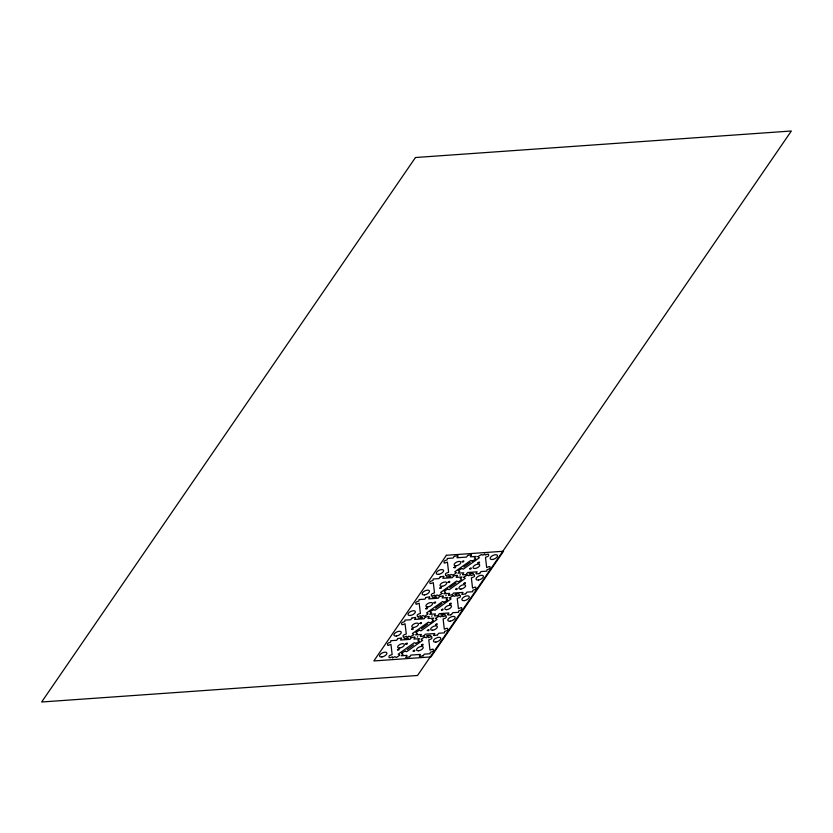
<?xml version="1.0" encoding="UTF-8"?>
<svg xmlns="http://www.w3.org/2000/svg" width="833" height="833" viewBox="0 0 833 833"><rect width="100%" height="100%" fill="white"/><g stroke="black" fill="none" stroke-linecap="round" stroke-linejoin="round"><path stroke-width="1.25" d="M397.737 638.703L396.643 640.296L390.823 640.702L390.677 642.087L388.22 643.024M411.856 618.128L410.763 619.731L404.942 620.137L404.796 621.522L402.339 622.459M425.975 597.563L424.882 599.166L419.061 599.573L418.916 600.957L416.458 601.895M440.095 576.998L439.001 578.602L433.181 579.008L433.035 580.393L430.578 581.33M454.214 556.434L453.121 558.037L447.3 558.443L447.154 559.828L444.697 560.765M401.558 638.432L400.454 640.025L410.055 639.348L411.148 637.755M415.677 617.867L414.574 619.46L424.174 618.784L425.267 617.191M429.797 597.303L428.693 598.896L438.293 598.219L439.387 596.626M443.916 576.738L442.812 578.331L452.413 577.654L453.506 576.061M458.035 556.163L456.932 557.766L466.532 557.09L467.625 555.486M414.969 637.484L413.866 639.078L419.686 638.672L417.854 640.171L419.301 641.171M429.089 616.92L427.985 618.513L433.806 618.107L431.973 619.606L433.327 620.273M443.208 596.355L442.104 597.948L447.925 597.542L446.092 599.042L447.54 600.041M457.327 575.79L456.224 577.384L462.044 576.977L460.212 578.477L461.565 579.143M471.447 555.226L470.343 556.819L476.164 556.413L474.331 557.912L475.778 558.912M417.333 637.203L417.739 636.62M431.681 616.316L432.077 615.733M445.801 595.751L446.196 595.168M459.92 575.187L460.316 574.603M420.29 636.079L421.394 634.475L415.573 634.892L417.416 633.392L416.052 632.726M434.409 615.514L435.513 613.911L429.693 614.327L431.536 612.817L430.088 611.828M448.529 594.949L449.633 593.346L443.812 593.762L445.655 592.253L444.291 591.597M462.648 574.385L463.752 572.781L457.931 573.198L459.774 571.688L458.327 570.699M409.774 656.696L410.867 655.102L420.457 654.426L419.363 656.019M424.112 635.808L425.205 634.215L434.805 633.538L433.701 635.131M438.231 615.243L439.324 613.65L448.925 612.973L447.821 614.567M452.35 594.679L453.444 593.075L463.044 592.398L461.94 594.002M466.47 574.114L467.563 572.51L477.163 571.834L476.06 573.437M423.185 655.748L424.278 654.155L430.099 653.749L430.234 652.364L432.691 651.427M437.523 634.861L438.616 633.267L444.437 632.851L444.583 631.466L447.04 630.539M451.642 614.296L452.736 612.703L458.556 612.286L458.702 610.901L461.159 609.975M465.762 593.731L466.855 592.138L472.675 591.722L472.821 590.337L475.279 589.41M479.881 573.166L480.974 571.573L486.795 571.157L486.941 569.772L489.398 568.845M458.421 570.522L461.836 568.481M456.067 573.042L453.214 575.02M478.007 556.569L481.422 554.539M475.674 559.089L472.259 561.119M444.301 591.086L447.717 589.046M441.948 593.606L438.554 595.637M463.887 577.134L467.303 575.103M461.555 579.653L458.691 581.642M430.182 611.651L433.597 609.61M427.829 614.171L424.976 616.149M449.768 597.698L453.183 595.668M447.436 600.218L444.02 602.249M416.063 632.216L419.478 630.175M413.709 634.736L410.315 636.766M435.649 618.263L439.064 616.233M433.295 620.793L430.432 622.772M401.725 653.103L405.13 651.062M399.59 655.3L396.716 657.289M421.311 639.161L424.236 637.162M419.176 641.358L415.782 643.388M454.329 556.329L457.848 555.715M467.74 555.382L471.259 554.768M440.209 576.894L443.729 576.28M463.773 567.023L470.301 562.369M453.621 575.947L457.14 575.332M426.09 597.459L429.609 596.845M466.355 574.229L465.709 574.624M449.653 587.588L456.182 582.933M439.501 596.511L443.021 595.897M411.971 618.024L415.49 617.409M479.766 573.281L479.121 573.677M452.236 594.793L448.716 595.408M435.534 608.152L442.063 603.498M425.382 617.076L428.901 616.462M397.851 638.588L401.371 637.974M465.647 593.846L462.128 594.46M438.116 615.358L437.471 615.754M421.415 628.717L427.943 624.063M411.263 637.641L414.782 637.026M451.528 614.41L450.861 614.816M423.997 635.923L420.478 636.537M407.066 649.605L413.595 644.961M437.408 634.975L433.889 635.589M409.649 656.81L406.129 657.424M423.06 655.863L419.54 656.477M444.968 563.025L447.425 562.088L448.623 572.292L446.165 573.219M487.669 554.122L485.212 555.059L484.775 553.893L482.911 555.215L481.547 554.549M487.94 556.382L485.483 557.319L486.67 567.512L489.127 566.586M446.426 575.478L448.883 574.551L449.018 575.728L451.184 574.385L452.548 575.051M430.848 583.589L433.306 582.652L434.503 592.857L432.046 593.783M473.55 574.687L471.093 575.624L470.655 574.458L468.792 575.78L467.428 575.114M473.821 576.946L471.363 577.883L472.55 588.077L475.008 587.15M432.306 596.043L434.764 595.116L434.899 596.293L437.065 594.949L438.429 595.616M416.729 604.154L419.186 603.217L420.384 613.421L417.927 614.348M459.431 595.251L456.973 596.189L456.536 595.022L454.672 596.345L453.308 595.678M459.701 597.511L457.244 598.448L458.431 608.642L460.888 607.715M418.187 616.607L420.644 615.681L420.78 616.868L422.945 615.514L424.309 616.181M402.61 624.719L405.067 623.782L406.265 633.986L403.807 634.913M445.311 615.816L442.854 616.753L442.719 615.566L440.553 616.909L439.189 616.243M445.582 618.076L443.125 619.013L444.312 629.207L446.769 628.28M404.067 637.172L406.525 636.245L406.962 637.412L408.826 636.079L410.19 636.745M388.49 645.283L390.948 644.346L392.145 654.551L389.688 655.477M430.973 636.704L428.516 637.641L428.068 636.474L426.215 637.807L424.851 637.141M431.234 638.973L428.776 639.9L429.974 650.104L432.431 649.167M389.948 657.747L392.405 656.81L392.541 657.997L394.707 656.643L396.071 657.31M450.955 576.415L449.914 576.655A7.476 3.561 -25.1 0 1 446.446 576.686M468.948 573.854L469.989 573.625A7.476 3.561 -25.1 0 1 473.456 573.593M436.836 596.98L435.794 597.219A7.476 3.561 -25.1 0 1 432.327 597.251M454.828 594.418L455.87 594.189A7.476 3.561 -25.1 0 1 459.337 594.158M422.716 617.555L421.675 617.784A7.476 3.561 -25.1 0 1 418.208 617.815M440.709 614.983L441.75 614.754A7.476 3.561 -25.1 0 1 445.218 614.723M408.597 638.12L407.556 638.349A7.476 3.561 -25.1 0 1 404.088 638.38M426.361 635.881L427.402 635.652A7.476 3.561 -25.1 0 1 430.88 635.61M462.836 574.843L465.616 574.645M476.247 573.895L479.027 573.698M434.597 615.972L437.377 615.774M448.008 615.025L450.778 614.827M472.134 561.109L470.77 560.442L454.735 571.855L456.099 572.521M461.961 568.502L463.325 569.158L479.36 557.746L477.913 556.746M458.015 581.673L456.651 581.007L440.615 592.419L442.063 593.419M447.842 589.066L449.206 589.722L465.241 578.31L463.794 577.311M449.758 598.209L451.122 598.875L435.086 610.287L433.722 609.631M443.895 602.238L442.531 601.572L426.496 612.984L427.86 613.65M429.776 622.803L428.412 622.136L412.377 633.549L413.824 634.548M419.603 630.196L420.967 630.862L437.002 619.44L435.555 618.45M421.3 639.671L422.654 640.338L406.619 651.75L405.265 651.083M415.657 643.368L414.293 642.701L398.257 654.113L399.621 654.78M401.704 653.613L403.068 654.28L401.225 655.779L407.045 655.373L405.942 657.331M488.471 554.143L488.659 555.788M489.929 566.596L490.116 568.241M474.352 574.708L474.539 576.353M475.81 587.171L475.997 588.806M460.233 595.272L460.42 596.917M461.69 607.736L461.878 609.371M443.979 561.359L444.166 563.004M445.436 573.822L445.634 575.457M446.113 615.837L446.301 617.482M447.571 628.301L447.758 629.935M429.859 581.923L430.047 583.569M431.317 594.387L431.515 596.032M431.765 636.724L431.963 638.37M433.222 649.188L433.42 650.833M415.74 602.488L415.927 604.133M417.198 614.952L417.395 616.597M401.621 623.053L401.808 624.698M403.078 635.517L403.266 637.162M387.501 643.617L387.689 645.263M388.959 656.081L389.146 657.726M405.723 643.982C407.847 645.388 408.035 641.233 405.723 643.982M413.189 651.062C415.271 652.447 415.511 648.428 413.21 651M419.842 623.417C422.154 624.698 422.039 620.731 419.842 623.417M427.308 630.498C429.411 631.872 429.713 627.811 427.329 630.435M433.962 602.842C436.138 604.227 436.2 600.145 433.962 602.842M441.428 609.933C443.52 611.318 443.739 607.299 441.448 609.871M448.081 582.277C450.33 583.6 450.372 579.549 448.081 582.277M455.547 589.368C457.671 590.732 457.911 586.692 455.568 589.306M462.2 561.713C464.418 563.077 464.377 559.047 462.2 561.713M469.666 568.793C471.863 570.168 471.853 566.138 469.666 568.793M397.487 649.834C399.632 651.219 399.798 647.147 397.487 649.834M411.606 629.259C413.709 630.685 413.866 626.603 411.606 629.259M425.725 608.694C427.87 610.1 428.027 605.997 425.725 608.694M421.436 645.179C423.56 646.543 423.841 642.545 421.446 645.117M439.845 588.129C441.948 589.556 442.104 585.474 439.845 588.129M435.555 624.615C437.721 626 437.846 621.939 435.555 624.615M453.964 567.565C456.109 568.97 456.265 564.868 453.964 567.565M449.674 604.05C452.142 605.247 451.621 601.509 449.674 604.05M463.794 583.485C465.939 584.881 466.105 580.799 463.794 583.485M477.913 562.921C480.381 564.118 479.86 560.38 477.913 562.921M415.469 157.52L41.65 702L417.531 675.48L791.35 131L415.469 157.52M446.394 555.278L373.85 660.944L430.994 656.914L503.549 551.248L446.394 555.278M435.888 642.066A3.978 1.895 -25.1 0 0 440.761 638.088A3.978 1.895 -25.1 0 0 434.743 638.984A3.978 1.895 -25.1 0 0 435.888 642.066M450.236 621.168A3.978 1.895 -25.1 0 0 455.11 617.191A3.978 1.895 -25.1 0 0 449.081 618.086A3.978 1.895 -25.1 0 0 450.236 621.168M464.356 600.603A3.978 1.895 -25.1 0 0 469.229 596.626A3.978 1.895 -25.1 0 0 463.2 597.521A3.978 1.895 -25.1 0 0 464.356 600.603M478.475 580.039A3.978 1.895 -25.1 0 0 483.348 576.061A3.978 1.895 -25.1 0 0 477.319 576.957A3.978 1.895 -25.1 0 0 478.475 580.039M492.595 559.474A3.978 1.895 -25.1 0 0 497.468 555.496A3.978 1.895 -25.1 0 0 491.439 556.392A3.978 1.895 -25.1 0 0 492.595 559.474M381.983 656.925A3.978 1.895 -25.1 0 0 386.866 652.947A3.978 1.895 -25.1 0 0 380.837 653.843A3.978 1.895 -25.1 0 0 381.983 656.925M396.331 636.027A3.978 1.895 -25.1 0 0 401.204 632.06A3.978 1.895 -25.1 0 0 395.175 632.955A3.978 1.895 -25.1 0 0 396.331 636.027M410.45 615.462A3.978 1.895 -25.1 0 0 415.323 611.495A3.978 1.895 -25.1 0 0 409.295 612.39A3.978 1.895 -25.1 0 0 410.45 615.462M424.57 594.897A3.978 1.895 -25.1 0 0 429.443 590.93A3.978 1.895 -25.1 0 0 423.414 591.826A3.978 1.895 -25.1 0 0 424.57 594.897M438.689 574.333A3.978 1.895 -25.1 0 0 443.562 570.366A3.978 1.895 -25.1 0 0 437.533 571.261A3.978 1.895 -25.1 0 0 438.689 574.333M399.694 648.012A3.624 1.718 -25.1 0 0 404.359 644.482A3.624 1.718 -25.1 0 0 399.017 645.054A3.624 1.718 -25.1 0 0 399.694 648.012M418.562 650.76A3.624 1.718 -25.1 0 0 423.226 647.231A3.624 1.718 -25.1 0 0 417.885 647.814A3.624 1.718 -25.1 0 0 418.562 650.76M432.681 630.196A3.624 1.718 -25.1 0 0 437.346 626.666A3.624 1.718 -25.1 0 0 432.004 627.239A3.624 1.718 -25.1 0 0 432.681 630.196M413.814 627.447A3.624 1.718 -25.1 0 0 418.478 623.917A3.624 1.718 -25.1 0 0 413.137 624.49A3.624 1.718 -25.1 0 0 413.814 627.447M427.933 606.882A3.624 1.718 -25.1 0 0 432.598 603.352A3.624 1.718 -25.1 0 0 427.256 603.925A3.624 1.718 -25.1 0 0 427.933 606.882M446.8 609.631A3.624 1.718 -25.1 0 0 451.465 606.101A3.624 1.718 -25.1 0 0 446.124 606.674A3.624 1.718 -25.1 0 0 446.8 609.631M442.052 586.317A3.624 1.718 -25.1 0 0 446.717 582.788A3.624 1.718 -25.1 0 0 441.375 583.36A3.624 1.718 -25.1 0 0 442.052 586.317M460.92 589.066A3.624 1.718 -25.1 0 0 465.585 585.537A3.624 1.718 -25.1 0 0 460.243 586.109A3.624 1.718 -25.1 0 0 460.92 589.066M475.039 568.502A3.624 1.718 -25.1 0 0 479.704 564.972A3.624 1.718 -25.1 0 0 474.362 565.545A3.624 1.718 -25.1 0 0 475.039 568.502M456.172 565.753A3.624 1.718 -25.1 0 0 460.836 562.223A3.624 1.718 -25.1 0 0 455.495 562.796A3.624 1.718 -25.1 0 0 456.172 565.753"/></g></svg>
